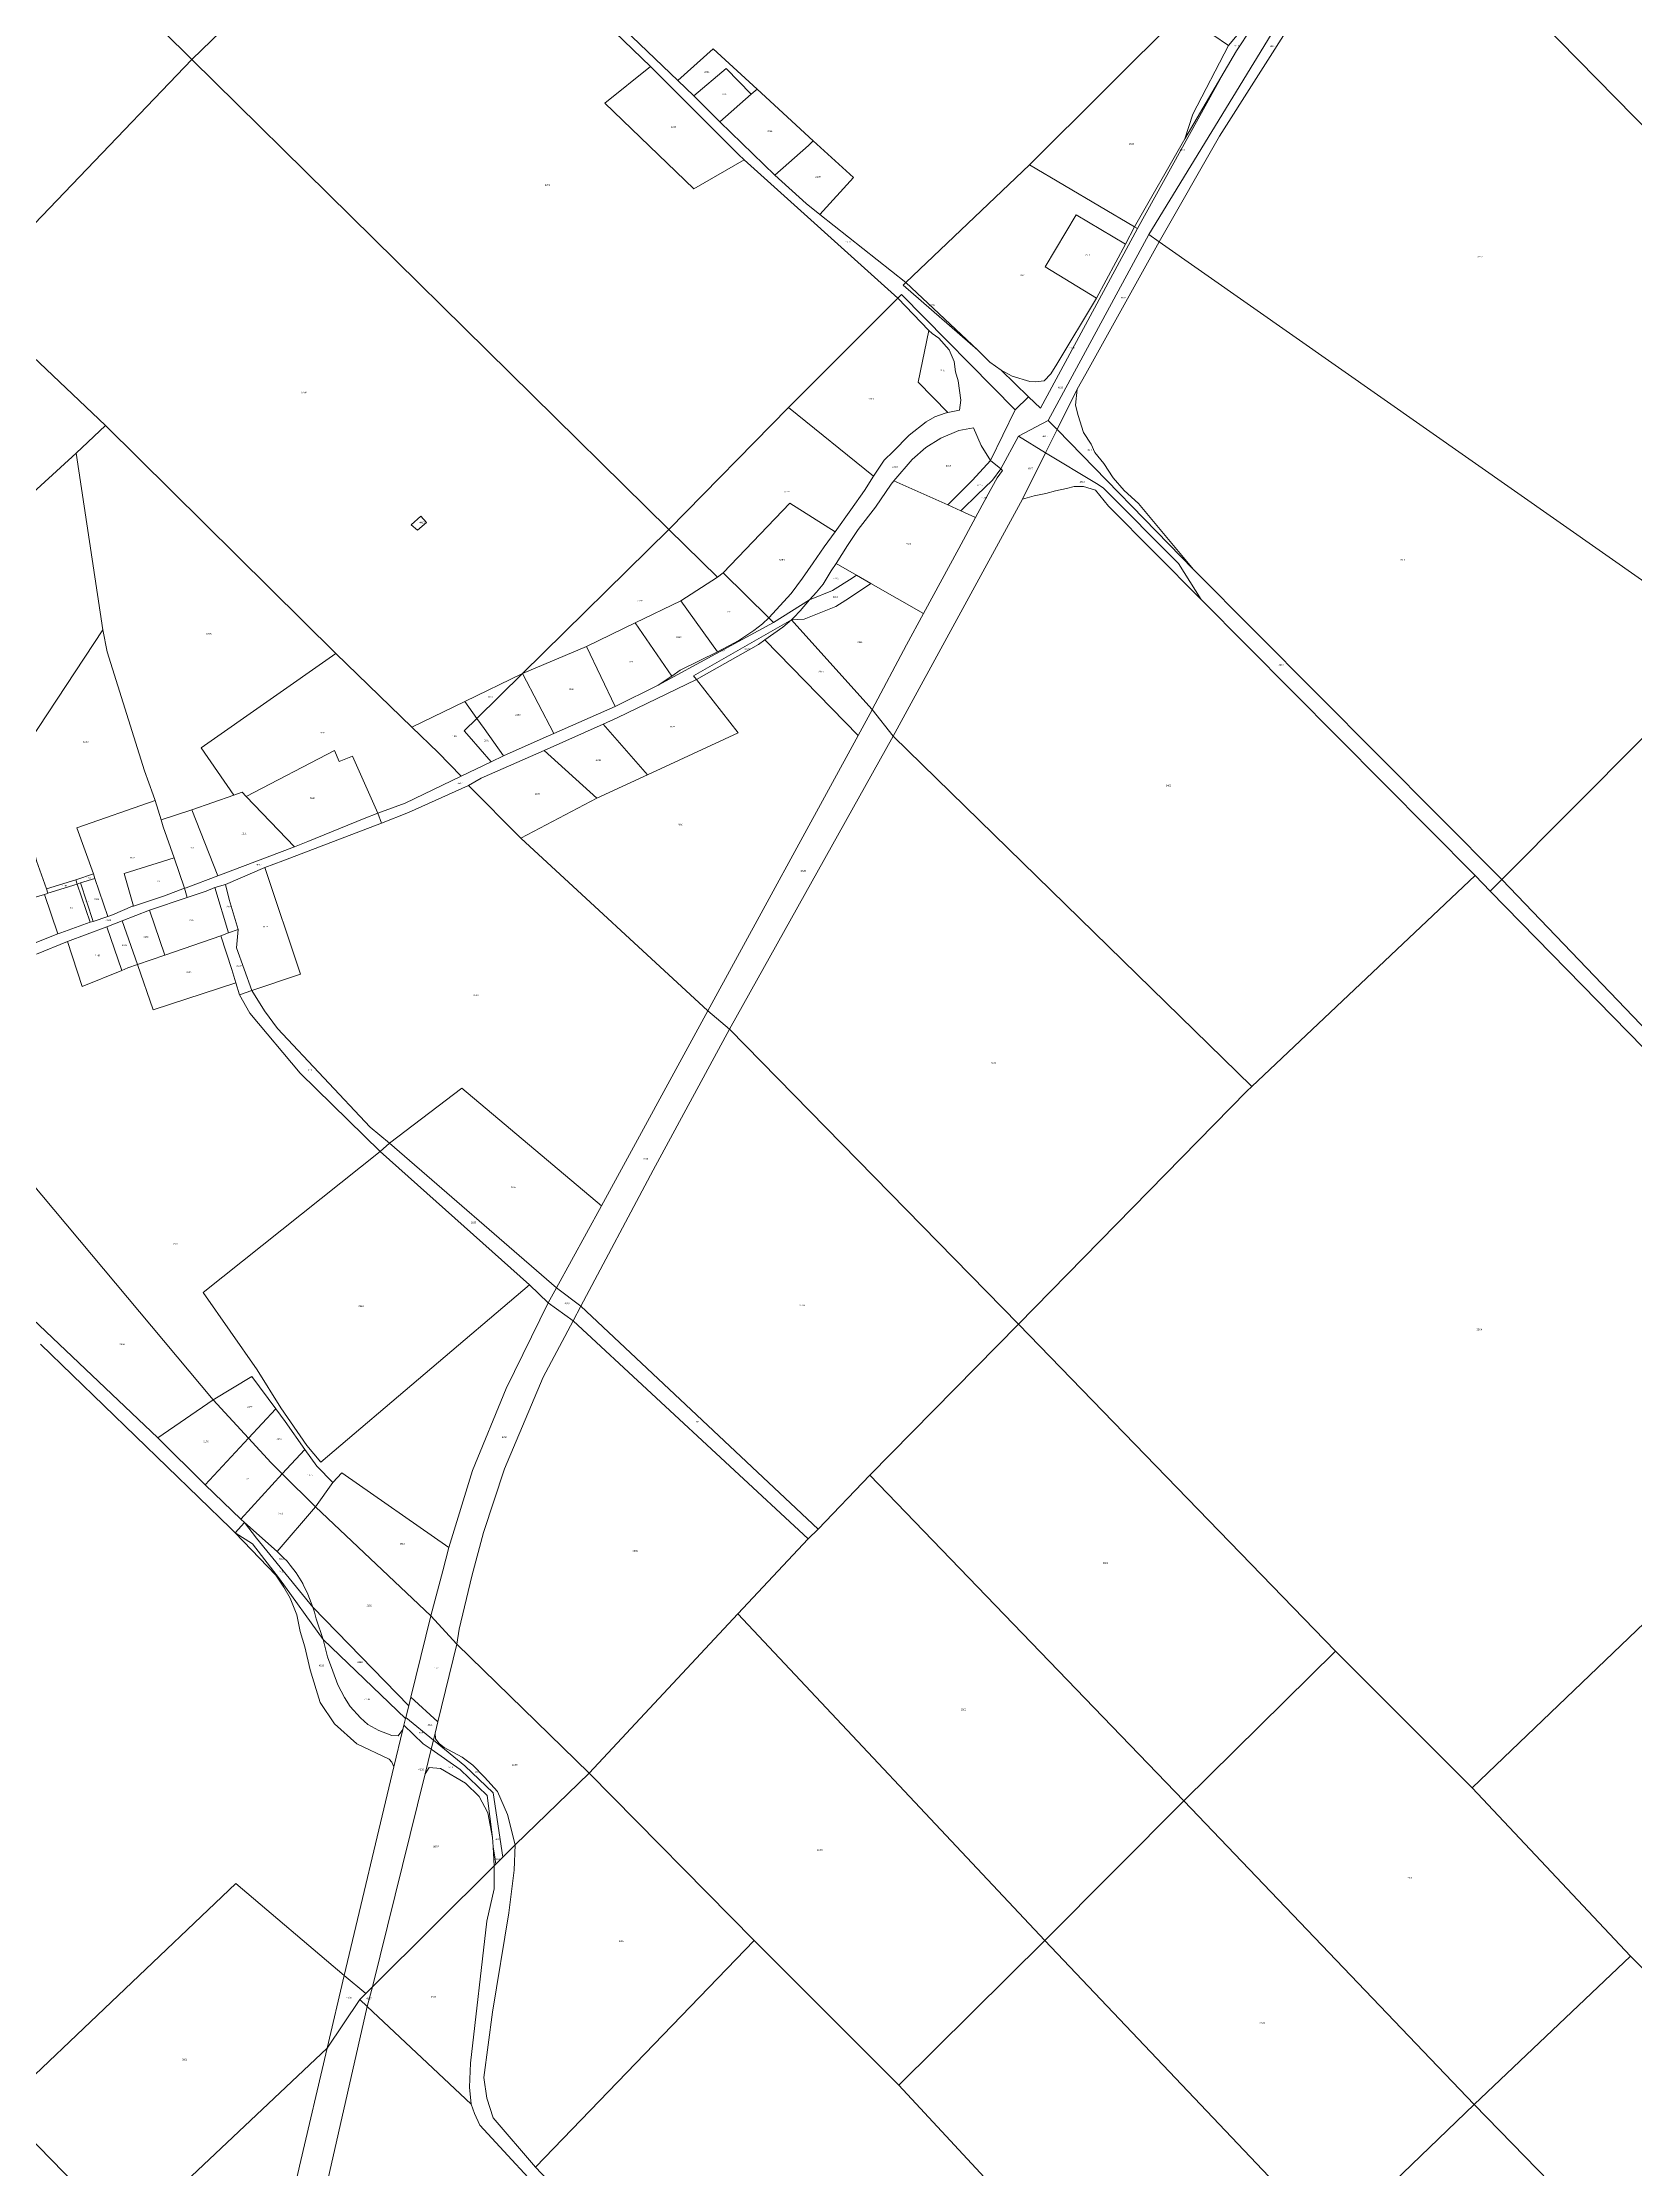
# Model space of a CAD drawing. Header units: metres. Extents: x 208626 to 229755, y 5040476 to 5064226.
# Drawn here: x 220233 to 221680, y 5053647 to 5055579 of the extents above; entities that cross this region are included whole.
import ezdxf

# ---------------------------------------------------------------- set-up
doc = ezdxf.new("R2010")
doc.units = ezdxf.units.M
doc.header["$LTSCALE"] = 0.56
doc.layers.add('6', color=7, linetype='Continuous', lineweight=13)
doc.layers.add('61', color=7, linetype='Continuous')

msp = doc.modelspace()

# ---------------------------------------------------------------- linework, layer by layer
at = {"layer": '6'}
for points in [[(220733.7763, 5055617.7871), (221152.1446, 5056019.5321), (221423.6692, 5055772.1893), (221403.9888, 5055704.9938), (221392.9618, 5055695.3908), (221370.3148, 5055661.0698), (221363.9958, 5055647.4569), (221360.7974, 5055637.1505), (221310.3327, 5055576.6576), (221267.6126, 5055605.7061), (221129.5289, 5055468.1302), (221017.3609, 5055361.1793), (220939.2252, 5055423.1341), (220969.7183, 5055456.4924), (220933.2134, 5055489.996), (220882.0599, 5055536.976), (220842.162, 5055573.4957), (220810.0688, 5055544.8668)], [(221457.6858, 5055737.3338), (221612.6338, 5055975.2338), (222148.7418, 5055445.5251), (221951.2918, 5055234.4578)], [(220264.5637, 5055667.2592), (220457.6117, 5055870.6924), (220573.4318, 5055761.9903), (220368.6201, 5055563.6917)], [(220368.6201, 5055563.6917), (220573.4318, 5055761.9903), (220785.2178, 5055557.3933), (220743.9024, 5055524.1365), (220824.7991, 5055446.3512), (220870.5164, 5055472.7102), (221009.863, 5055346.9515), (220910.6242, 5055247.7011), (220802.039, 5055136.9661)], [(221094.0525, 5055199.4487), (221116.7018, 5055245.5659), (221128.7612, 5055257.4823), (221139.4648, 5055247.1688), (221227.7238, 5055410.1789), (221306.3678, 5055552.5648), (221317.6128, 5055571.7068), (221331.2838, 5055592.4228), (221360.7974, 5055637.1505), (221376.2988, 5055660.6418), (221386.0068, 5055676.1918), (221403.9888, 5055704.9938), (221437.8606, 5055759.2454), (221447.7728, 5055748.2898), (221238.1258, 5055404.7479), (221146.6958, 5055235.8818), (221119.5118, 5055221.5199), (221103.5869, 5055191.9396)], [(221238.1258, 5055404.7479), (221447.7728, 5055748.2898), (221457.6858, 5055737.3338), (221371.0818, 5055602.2098), (221302.2158, 5055494.2158), (221247.4358, 5055398.2208)], [(221247.4358, 5055398.2208), (221302.2158, 5055494.2158), (221371.0818, 5055602.2098), (221457.6858, 5055737.3338), (221951.2918, 5055234.4578), (221771.6237, 5055030.7154)], [(220058.005, 5055453.179), (220264.5637, 5055667.2592), (220368.6201, 5055563.6917), (220164.3171, 5055350.5382), (220060.0847, 5055451.4992)], [(221270.6155, 5055491.7064), (221277.8313, 5055514.2439), (221310.3327, 5055576.6576), (221360.7974, 5055637.1505), (221331.2838, 5055592.4228), (221317.6128, 5055571.7068), (221306.3678, 5055552.5648)], [(221129.5289, 5055468.1302), (221267.6126, 5055605.7061), (221310.3327, 5055576.6576), (221277.8313, 5055514.2439), (221270.6155, 5055491.7064), (221225.0018, 5055411.7858)], [(220810.0688, 5055544.8668), (220842.162, 5055573.4957), (220882.0599, 5055536.976), (220876.8825, 5055532.322), (220854.0712, 5055555.7053), (220824.6327, 5055530.9466)], [(220164.3171, 5055350.5382), (220368.6201, 5055563.6917), (220802.039, 5055136.9661), (220668.8902, 5055006.0466), (220616.566, 5054980.664), (220568.3823, 5054957.29), (220499.2953, 5055024.0916), (220290.2986, 5055231.1709)], [(220743.9024, 5055524.1365), (220785.2178, 5055557.3933), (220787.4792, 5055555.2678), (220865.2475, 5055477.4653), (220870.5164, 5055472.7102), (220824.7991, 5055446.3512)], [(220824.6327, 5055530.9466), (220854.0712, 5055555.7053), (220876.8825, 5055532.322), (220848.394, 5055507.1218)], [(221225.0018, 5055411.7858), (221270.6155, 5055491.7064), (221306.3678, 5055552.5648), (221227.7238, 5055410.1789)], [(220848.394, 5055507.1218), (220876.8825, 5055532.322), (220882.0599, 5055536.976), (220933.2134, 5055489.996), (220928.7018, 5055485.6911), (220898.2186, 5055458.6086)], [(220898.2186, 5055458.6086), (220928.7018, 5055485.6911), (220933.2134, 5055489.996), (220969.7183, 5055456.4924), (220939.2252, 5055423.1341), (220926.7783, 5055433.0034)], [(221017.3609, 5055361.1793), (221129.5289, 5055468.1302), (221225.0018, 5055411.7858), (221216.6548, 5055396.134), (221171.9975, 5055422.6628), (221143.9302, 5055375.3917), (221190.5692, 5055347.0931), (221154.5708, 5055287.0958), (221148.8318, 5055278.2268), (221142.8958, 5055271.9859), (221134.7458, 5055270.9229), (221129.8968, 5055271.1978), (221113.8778, 5055276.1399), (221103.8978, 5055281.4399), (221093.6219, 5055288.7039), (221082.6217, 5055299.7037)], [(219872.6367, 5055270.4928), (219897.0542, 5055294.3711), (219903.0722, 5055300.2562), (220057.9053, 5055453.2861), (220058.005, 5055453.179), (220060.0847, 5055451.4992), (220164.3171, 5055350.5382), (220290.2986, 5055231.1709), (220263.455, 5055206.2447), (220070.7139, 5055029.966), (220038.7291, 5055076.4217), (220007.0791, 5055119.7323), (219977.9278, 5055161.377), (219947.2326, 5055206.4182), (219896.6441, 5055171.2353), (219889.7806, 5055178.6475), (219920.7232, 5055205.5957), (219894.9333, 5055239.7177), (219890.8207, 5055246.2519)], [(221143.9302, 5055375.3917), (221171.9975, 5055422.6628), (221216.6548, 5055396.134), (221190.5692, 5055347.0931)], [(221103.8978, 5055281.4399), (221113.8778, 5055276.1399), (221129.8968, 5055271.1978), (221134.7458, 5055270.9229), (221142.8958, 5055271.9859), (221148.8318, 5055278.2268), (221154.5708, 5055287.0958), (221190.5692, 5055347.0931), (221216.6548, 5055396.134), (221225.0018, 5055411.7858), (221227.7238, 5055410.1789), (221139.4648, 5055247.1688), (221128.7612, 5055257.4823)], [(221146.6958, 5055235.8818), (221238.1258, 5055404.7479), (221247.4358, 5055398.2208), (221180.8608, 5055278.3868), (221172.8528, 5055264.3288), (221154.6636, 5055227.7059)], [(221171.4758, 5055249.6438), (221172.8528, 5055264.3288), (221180.8608, 5055278.3868), (221247.4358, 5055398.2208), (221771.6237, 5055030.7154), (221750.6243, 5055011.7151), (221558.6305, 5054818.7124), (221278.7091, 5055100.4203), (221228.6158, 5055160.3518), (221215.5688, 5055172.2138), (221205.6238, 5055183.7058), (221197.1218, 5055196.8238), (221189.0038, 5055206.7528), (221185.5448, 5055214.4718), (221178.5098, 5055225.0238), (221173.8208, 5055240.2648)], [(221014.8878, 5055358.7558), (221017.3609, 5055361.1793), (221082.6217, 5055299.7037)], [(220910.6242, 5055247.7011), (221009.863, 5055346.9515), (221037.9953, 5055317.4967), (221028.4453, 5055270.7466), (221055.2915, 5055243.1232), (221053.0653, 5055242.6095), (221043.6863, 5055239.0923), (221035.6236, 5055234.7031), (221020.2386, 5055222.679), (221005.6205, 5055207.6986), (220997.6248, 5055199.7029), (220987.9528, 5055185.2678)], [(221028.4453, 5055270.7466), (221037.9953, 5055317.4967), (221041.1968, 5055314.9156), (221047.2034, 5055310.6076), (221056.5825, 5055300.0562), (221061.2717, 5055289.5053), (221062.4451, 5055280.1231), (221064.7891, 5055271.919), (221067.1339, 5055254.3333), (221065.8801, 5055245.3593), (221055.2915, 5055243.1232)], [(221154.6636, 5055227.7059), (221172.8528, 5055264.3288), (221171.4758, 5055249.6438), (221173.8208, 5055240.2648), (221178.5098, 5055225.0238), (221185.5448, 5055214.4718), (221189.0038, 5055206.7528), (221197.1218, 5055196.8238), (221205.6238, 5055183.7058), (221215.5688, 5055172.2138), (221228.6158, 5055160.3518), (221278.7091, 5055100.4203)], [(220802.039, 5055136.9661), (220910.6242, 5055247.7011), (220987.9528, 5055185.2678), (220979.7978, 5055172.3198), (220967.1685, 5055154.6676), (220952.9575, 5055134.674), (220911.7642, 5055160.8879), (220851.176, 5055097.5301), (220846.0259, 5055093.4967)], [(220263.455, 5055206.2447), (220290.2986, 5055231.1709), (220499.2953, 5055024.0916), (220377.1193, 5054938.5196), (220406.9203, 5054895.5798), (220368.5988, 5054882.0602), (220340.6846, 5054872.9856), (220335.233, 5054890.5503), (220333.637, 5054895.6926), (220325.6365, 5054917.6924), (220291.6341, 5055025.6916), (220287.6336, 5055045.6915)], [(221006.3282, 5055180.9913), (221023.0425, 5055200.3524), (221035.529, 5055211.4515), (221049.1853, 5055219.7954), (221065.3796, 5055226.87), (221078.6693, 5055229.1813), (221085.7051, 5055213.0132), (221094.0525, 5055199.4487), (221077.8666, 5055181.4967), (221055.4247, 5055159.1234)], [(221119.5118, 5055221.5199), (221146.6958, 5055235.8818), (221154.6636, 5055227.7059), (221144.164, 5055206.5653)], [(221144.164, 5055206.5653), (221154.6636, 5055227.7059), (221278.7091, 5055100.4203), (221558.6305, 5054818.7124), (221548.215, 5054808.363), (221534.4053, 5054822.4884), (221285.4727, 5055073.2298), (221264.9157, 5055105.9598), (221196.6388, 5055174.7328), (221190.4718, 5055178.4739)], [(220070.7139, 5055029.966), (220263.455, 5055206.2447), (220287.6336, 5055045.6915), (220204.172, 5054918.8352), (220198.5301, 5054910.2599), (220189.5021, 5054935.4039), (220162.9537, 5054911.391), (220126.625, 5054952.9095), (220125.5676, 5054952.557), (220104.058, 5054982.069)], [(220986.7226, 5054973.2946), (221017.8826, 5055031.9792), (221033.3657, 5055060.5635), (221065.3584, 5055119.6268), (221080.4867, 5055147.6772), (221090.4005, 5055166.0591), (221100.313, 5055183.7973), (221105.0934, 5055190.4023), (221103.5869, 5055191.9396), (221119.5118, 5055221.5199), (221144.164, 5055206.5653), (221123.2688, 5055164.4938), (221005.8828, 5054949.0268)], [(221123.2688, 5055164.4938), (221144.164, 5055206.5653), (221190.4718, 5055178.4739), (221196.6388, 5055174.7328), (221264.9157, 5055105.9598), (221285.4727, 5055073.2298), (221201.3348, 5055157.9799), (221189.6238, 5055172.7058), (221178.7978, 5055175.7718), (221170.1078, 5055175.7709), (221163.1688, 5055173.9919), (221153.2078, 5055171.9778), (221144.5398, 5055169.6668), (221133.8818, 5055167.5379)], [(221055.4247, 5055159.1234), (221077.8666, 5055181.4967), (221094.0525, 5055199.4487), (221103.5869, 5055191.9396), (221096.0174, 5055181.7296), (221081.8868, 5055168.0879), (221068.5918, 5055155.2853), (221067.1354, 5055153.7749)], [(221067.1354, 5055153.7749), (221068.5918, 5055155.2853), (221081.8868, 5055168.0879), (221096.0174, 5055181.7296), (221103.5869, 5055191.9396), (221105.0934, 5055190.4023), (221100.313, 5055183.7973), (221090.4005, 5055166.0591), (221080.4867, 5055147.6772)], [(220953.8551, 5055106.0248), (220964.2621, 5055122.2856), (220974.0849, 5055136.731), (220989.7101, 5055157.19), (221003.7964, 5055178.0585), (221006.3282, 5055180.9913), (221055.4247, 5055159.1234), (221067.1354, 5055153.7749), (221080.4867, 5055147.6772), (221065.3584, 5055119.6268), (221033.3657, 5055060.5635), (220985.5975, 5055087.8756), (220972.4101, 5055095.4157)], [(221005.8828, 5054949.0268), (221123.2688, 5055164.4938), (221133.8818, 5055167.5379), (221144.5398, 5055169.6668), (221153.2078, 5055171.9778), (221163.1688, 5055173.9919), (221170.1078, 5055175.7709), (221178.7978, 5055175.7718), (221189.6238, 5055172.7058), (221201.3348, 5055157.9799), (221285.4727, 5055073.2298), (221534.4053, 5054822.4884), (221331.5093, 5054630.9062)], [(220567.799, 5055140.923), (220576.6141, 5055149.06), (220581.6998, 5055143.2963), (220573.5628, 5055136.1764)], [(220851.176, 5055097.5301), (220911.7642, 5055160.8879), (220952.9575, 5055134.674), (220943.1466, 5055120.9325), (220933.0598, 5055106.6849), (220923.2428, 5055092.5528), (220913.2048, 5055078.7498), (220892.7308, 5055056.5309)], [(220668.8902, 5055006.0466), (220802.039, 5055136.9661), (220846.0259, 5055093.4967), (220812.7474, 5055072.0214), (220771.3366, 5055051.9581), (220727.2767, 5055030.6112)], [(220812.7474, 5055072.0214), (220846.0259, 5055093.4967), (220851.176, 5055097.5301), (220892.7308, 5055056.5309), (220887.0408, 5055051.1119), (220879.1838, 5055045.1518), (220865.6368, 5055035.9399), (220846.1298, 5055025.6449)], [(220913.2556, 5055054.8261), (220915.4529, 5055056.8037), (220921.3605, 5055063.0654), (220929.789, 5055072.8732), (220950.4898, 5055081.3242), (220968.633, 5055092.7495), (220972.4101, 5055095.4157), (220985.5975, 5055087.8756), (220984.2275, 5055086.9695), (220962.7878, 5055072.6764), (220953.578, 5055066.7419), (220924.9554, 5055055.3644)], [(220929.789, 5055072.8732), (220935.9738, 5055079.9767), (220942.2344, 5055087.2806), (220949.5383, 5055099.28), (220953.8551, 5055106.0248), (220972.4101, 5055095.4157), (220968.633, 5055092.7495), (220950.4898, 5055081.3242)], [(220537.6174, 5054878.9689), (220562.5492, 5054888.2506), (220613.2162, 5054912.5943), (220640.492, 5054925.6704), (220651.8712, 5054931.0891), (220687.9052, 5054947.3451), (220697.3879, 5054951.4091), (220753.1167, 5054975.9497), (220792.2144, 5054995.3002), (220792.2164, 5054995.3007), (220897.0158, 5055052.2818), (220929.789, 5055072.8732), (220921.3605, 5055063.0654), (220915.4529, 5055056.8037), (220913.2556, 5055054.8261), (220824.4298, 5055003.9098), (220827.2009, 5055000.3906), (220755.12, 5054965.7899), (220742.4252, 5054960.0992), (220688.7156, 5054936.0224), (220631.4703, 5054910.8345), (220619.8578, 5054904.134), (220565.5702, 5054879.6036), (220540.9057, 5054870.1364)], [(220771.3366, 5055051.9581), (220812.7474, 5055072.0214), (220846.1298, 5055025.6449), (220812.2638, 5055009.1178), (220804.6778, 5055003.6988)], [(220913.2556, 5055054.8261), (220924.9554, 5055055.3644), (220953.578, 5055066.7419), (220962.7878, 5055072.6764), (220984.2275, 5055086.9695), (220985.5975, 5055087.8756), (221033.3657, 5055060.5635), (221017.8826, 5055031.9792), (220986.7226, 5054973.2946), (220918.1643, 5055049.3786)], [(220727.2767, 5055030.6112), (220771.3366, 5055051.9581), (220804.6778, 5055003.6988), (220792.2144, 5054995.3002), (220753.1167, 5054975.9497)], [(220792.2144, 5054995.3002), (220804.6778, 5055003.6988), (220812.2638, 5055009.1178), (220846.1298, 5055025.6449), (220865.6368, 5055035.9399), (220879.1838, 5055045.1518), (220887.0408, 5055051.1119), (220892.7308, 5055056.5309), (220897.0158, 5055052.2818), (220792.2164, 5054995.3007)], [(220824.4298, 5055003.9098), (220913.2556, 5055054.8261), (220905.6048, 5055047.9403), (220889.2636, 5055036.6629), (220883.3493, 5055032.1944), (220827.2009, 5055000.3906)], [(220889.2636, 5055036.6629), (220905.6048, 5055047.9403), (220913.2556, 5055054.8261), (220918.1643, 5055049.3786), (220986.7226, 5054973.2946), (220986.5799, 5054973.0258), (220974.0588, 5054949.5487)], [(220204.172, 5054918.8352), (220287.6336, 5055045.6915), (220291.6341, 5055025.6916), (220325.6365, 5054917.6924), (220333.637, 5054895.6926), (220335.233, 5054890.5503), (220264.0151, 5054865.904), (220279.3352, 5054823.9536), (220263.1767, 5054818.5585), (220236.5262, 5054810.2047), (220227.6392, 5054835.691), (220226.6392, 5054839.691)], [(220667.6392, 5054856.3526), (220736.4431, 5054892.8318), (220782.555, 5054914.068), (220865.0308, 5054952.0511), (220827.2009, 5055000.3906), (220883.3493, 5055032.1944), (220889.2636, 5055036.6629), (220974.0588, 5054949.5487), (220837.3703, 5054699.6488)], [(220668.8902, 5055006.0466), (220727.2767, 5055030.6112), (220753.1167, 5054975.9497), (220697.3879, 5054951.4091)], [(220377.1193, 5054938.5196), (220499.2953, 5055024.0916), (220568.3823, 5054957.29), (220592.389, 5054934.0775), (220613.2162, 5054912.5943), (220562.5492, 5054888.2506), (220537.6174, 5054878.9689), (220514.6374, 5054930.9872), (220502.5566, 5054926.036), (220498.1428, 5054936.1247), (220418.0602, 5054894.2182), (220414.2376, 5054898.2094), (220406.9203, 5054895.5798)], [(221558.6305, 5054818.7124), (221750.6243, 5055011.7151), (222300.4588, 5054452.33), (222303.5033, 5054448.6315), (222112.0644, 5054241.6329), (222095.7459, 5054258.2458), (221957.9976, 5054401.9828)], [(220616.566, 5054980.664), (220668.8902, 5055006.0466), (220627.5703, 5054965.253)], [(220627.5703, 5054965.253), (220668.8902, 5055006.0466), (220697.3879, 5054951.4091), (220687.9052, 5054947.3451), (220651.8712, 5054931.0891), (220634.2573, 5054955.8882)], [(220742.4252, 5054960.0992), (220755.12, 5054965.7899), (220827.2009, 5055000.3906), (220865.0308, 5054952.0511), (220782.555, 5054914.068)], [(220568.3823, 5054957.29), (220616.566, 5054980.664), (220627.5703, 5054965.253), (220616.1408, 5054953.9692), (220620.4789, 5054948.668), (220640.492, 5054925.6704), (220613.2162, 5054912.5943), (220592.389, 5054934.0775)], [(220837.3703, 5054699.6488), (220974.0588, 5054949.5487), (220986.5799, 5054973.0258), (220986.7226, 5054973.2946), (221005.8828, 5054949.0268), (220857.1958, 5054682.9538)], [(220616.1408, 5054953.9692), (220627.5703, 5054965.253), (220634.2573, 5054955.8882), (220651.8712, 5054931.0891), (220640.492, 5054925.6704), (220620.4789, 5054948.668)], [(220688.7156, 5054936.0224), (220742.4252, 5054960.0992), (220782.555, 5054914.068), (220736.4431, 5054892.8318)], [(220418.0602, 5054894.2182), (220498.1428, 5054936.1247), (220502.5566, 5054926.036), (220514.6374, 5054930.9872), (220537.6174, 5054878.9689), (220525.175, 5054874.3367), (220473.9191, 5054853.2727), (220461.9828, 5054848.3577)], [(220619.8578, 5054904.134), (220631.4703, 5054910.8345), (220688.7156, 5054936.0224), (220736.4431, 5054892.8318), (220667.6392, 5054856.3526)], [(220857.1958, 5054682.9538), (221005.8828, 5054949.0268), (221331.5093, 5054630.9062), (221326.9013, 5054626.3738), (221119.6437, 5054414.7062)], [(220198.5301, 5054910.2599), (220204.172, 5054918.8352), (220226.6392, 5054839.691), (220227.6392, 5054835.691), (220236.5262, 5054810.2047), (220237.8978, 5054806.271), (220236.5251, 5054805.8368), (220234.8237, 5054805.3166), (220221.0133, 5054801.2895), (220213.3073, 5054821.2629), (220224.6597, 5054829.3337), (220207.1734, 5054883.6987)], [(220368.5988, 5054882.0602), (220406.9203, 5054895.5798), (220414.2376, 5054898.2094), (220418.0602, 5054894.2182), (220461.9828, 5054848.3577), (220392.0993, 5054822.1551)], [(220423.2601, 5054717.9105), (220467.3417, 5054732.8387), (220435.0311, 5054829.6515), (220451.1629, 5054835.6897), (220540.9057, 5054870.1364), (220565.5702, 5054879.6036), (220619.8578, 5054904.134), (220667.6392, 5054856.3526), (220837.3703, 5054699.6488), (220740.8536, 5054522.2668), (220613.9237, 5054629.2548), (220548.2591, 5054579.3573), (220530.689, 5054593.9154), (220446.5942, 5054683.4903), (220434.6275, 5054699.4458)], [(220264.0151, 5054865.904), (220335.233, 5054890.5503), (220340.6846, 5054872.9856), (220342.6377, 5054866.6928), (220352.4277, 5054838.4165), (220307.0572, 5054824.1662), (220315.5041, 5054794.7331), (220314.8077, 5054794.5009), (220296.5222, 5054786.7632), (220292.2504, 5054785.0666), (220280.4637, 5054819.7333), (220279.3352, 5054823.9536)], [(220340.6846, 5054872.9856), (220368.5988, 5054882.0602), (220392.0993, 5054822.1551), (220363.5489, 5054811.2969), (220361.9675, 5054810.8625), (220352.4277, 5054838.4165), (220342.6377, 5054866.6928)], [(220361.9675, 5054810.8625), (220363.5489, 5054811.2969), (220392.0993, 5054822.1551), (220461.9828, 5054848.3577), (220473.9191, 5054853.2727), (220525.175, 5054874.3367), (220537.6174, 5054878.9689), (220540.9057, 5054870.1364), (220451.1629, 5054835.6897), (220435.0311, 5054829.6515), (220399.1251, 5054814.412), (220389.6237, 5054811.4885), (220381.7013, 5054808.3196), (220364.2932, 5054802.3959)], [(220307.0572, 5054824.1662), (220352.4277, 5054838.4165), (220361.9675, 5054810.8625), (220343.6811, 5054804.1254), (220315.5041, 5054794.7331)], [(220236.5262, 5054810.2047), (220263.1767, 5054818.5585), (220264.4206, 5054814.6609), (220237.8978, 5054806.271)], [(220263.1767, 5054818.5585), (220279.3352, 5054823.9536), (220280.4637, 5054819.7333), (220267.5853, 5054815.8103), (220264.4508, 5054814.6704), (220264.4206, 5054814.6609)], [(220267.5853, 5054815.8103), (220280.4637, 5054819.7333), (220292.2504, 5054785.0666), (220278.8529, 5054780.7992)], [(220399.1251, 5054814.412), (220435.0311, 5054829.6515), (220467.3417, 5054732.8387), (220423.2601, 5054717.9105), (220409.0724, 5054756.6855), (220410.6807, 5054773.5442), (220402.6389, 5054800.6939)], [(221119.6437, 5054414.7062), (221326.9013, 5054626.3738), (221331.5093, 5054630.9062), (221534.4053, 5054822.4884), (221548.215, 5054808.363), (221951.6386, 5054395.7195), (221531.6685, 5053993.5601), (221407.6493, 5054117.7114)], [(221548.215, 5054808.363), (221558.6305, 5054818.7124), (221957.9976, 5054401.9828), (221955.3566, 5054399.3816), (221951.6386, 5054395.7195)], [(220206.3662, 5054796.8433), (220221.0133, 5054801.2895), (220234.8237, 5054805.3166), (220247.0144, 5054769.4635), (220223.3343, 5054760.071)], [(220234.8237, 5054805.3166), (220236.5251, 5054805.8368), (220237.8978, 5054806.271), (220264.4206, 5054814.6609), (220264.4508, 5054814.6704), (220276.3204, 5054779.9444), (220249.6331, 5054770.5022), (220247.0144, 5054769.4635)], [(220264.4508, 5054814.6704), (220267.5853, 5054815.8103), (220278.8529, 5054780.7992), (220276.3204, 5054779.9444)], [(220330.2716, 5054790.8189), (220364.2932, 5054802.3959), (220381.7013, 5054808.3196), (220389.6237, 5054811.4885), (220401.9449, 5054770.2641), (220395.0614, 5054767.6671), (220344.2407, 5054750.0418)], [(220389.6237, 5054811.4885), (220399.1251, 5054814.412), (220402.6389, 5054800.6939), (220410.6807, 5054773.5442), (220401.9449, 5054770.2641)], [(220291.2708, 5054775.8926), (220305.234, 5054781.189), (220319.116, 5054741.5424), (220310.6295, 5054738.4297), (220305.0859, 5054736.1805)], [(220305.234, 5054781.189), (220330.2716, 5054790.8189), (220344.2407, 5054750.0418), (220319.116, 5054741.5424)], [(220255.7718, 5054762.6316), (220291.2708, 5054775.8926), (220305.0859, 5054736.1805), (220269.1423, 5054721.5972)], [(220319.116, 5054741.5424), (220344.2407, 5054750.0418), (220395.0614, 5054767.6671), (220404.907, 5054736.9943), (220408.6758, 5054724.7988), (220333.388, 5054700.5549)], [(220395.0614, 5054767.6671), (220401.9449, 5054770.2641), (220410.6807, 5054773.5442), (220409.0724, 5054756.6855), (220423.2601, 5054717.9105), (220412.0464, 5054713.8917), (220408.6758, 5054724.7988), (220404.907, 5054736.9943)], [(220412.0464, 5054713.8917), (220423.2601, 5054717.9105), (220434.6275, 5054699.4458), (220446.5942, 5054683.4903), (220530.689, 5054593.9154), (220548.2591, 5054579.3573), (220539.7251, 5054571.8272), (220466.8942, 5054642.8808), (220421.252, 5054697.3283)], [(220699.8644, 5054447.8322), (220740.8536, 5054522.2668), (220837.3703, 5054699.6488), (220857.1958, 5054682.9538), (220787.8078, 5054554.6128), (220721.9528, 5054431.2658)], [(220721.9528, 5054431.2658), (220787.8078, 5054554.6128), (220857.1958, 5054682.9538), (221119.6437, 5054414.7062), (220984.6481, 5054277.7043), (220937.6497, 5054228.7037)], [(220548.2591, 5054579.3573), (220613.9237, 5054629.2548), (220740.8536, 5054522.2668), (220699.8644, 5054447.8322)], [(220378.8818, 5054443.6601), (220539.7251, 5054571.8272), (220675.3744, 5054450.4227), (220485.7366, 5054289.5834), (220473.2257, 5054304.4569), (220449.5617, 5054338.8773), (220428.049, 5054373.2976)], [(220539.7251, 5054571.8272), (220548.2591, 5054579.3573), (220699.8644, 5054447.8322), (220692.3344, 5054434.0975), (220675.3744, 5054450.4227)], [(220218.0908, 5054425.2053), (220218.9865, 5054485.9203), (220220.5344, 5054521.8264), (220221.4372, 5054545.0402), (220387.8865, 5054346.1034), (220337.7011, 5054311.5054)], [(220585.6538, 5054149.6978), (220596.6522, 5054190.6954), (220602.0783, 5054211.8483), (220623.4685, 5054281.7577), (220654.2495, 5054356.3625), (220692.3344, 5054434.0975), (220714.9248, 5054417.7118), (220687.7578, 5054366.7529), (220652.6848, 5054283.3228), (220633.6748, 5054225.4218), (220623.0348, 5054185.7649), (220611.4688, 5054137.7649), (220609.3828, 5054124.2008)], [(220692.3344, 5054434.0975), (220699.8644, 5054447.8322), (220721.9528, 5054431.2658), (220714.9248, 5054417.7118)], [(220609.3828, 5054124.2008), (220611.4688, 5054137.7649), (220623.0348, 5054185.7649), (220633.6748, 5054225.4218), (220652.6848, 5054283.3228), (220687.7578, 5054366.7529), (220714.9248, 5054417.7118), (220928.6499, 5054219.7036), (220864.6521, 5054151.7027), (220729.431, 5054006.8266)], [(220714.9248, 5054417.7118), (220721.9528, 5054431.2658), (220937.6497, 5054228.7037), (220928.6499, 5054219.7036)], [(220984.6481, 5054277.7043), (221119.6437, 5054414.7062), (221407.6493, 5054117.7114), (221269.6537, 5053981.7095)], [(221531.6685, 5053993.5601), (221951.6386, 5054395.7195), (222092.6414, 5054245.7221), (222104.6596, 5054234.7752), (221690.2989, 5053825.7959), (221675.6545, 5053840.7163)], [(220387.8865, 5054346.1034), (220423.0965, 5054367.2917), (220444.8059, 5054337.7998), (220420.0091, 5054311.1635)], [(220337.7011, 5054311.5054), (220387.8865, 5054346.1034), (220420.0091, 5054311.1635), (220380.721, 5054268.961)], [(220420.0091, 5054311.1635), (220444.8059, 5054337.7998), (220453.4077, 5054326.3307), (220471.3536, 5054300.9144), (220450.8147, 5054278.6922), (220440.6515, 5054288.6956)], [(220380.721, 5054268.961), (220420.0091, 5054311.1635), (220440.6515, 5054288.6956), (220450.8147, 5054278.6922), (220412.99, 5054237.7675)], [(220450.8147, 5054278.6922), (220471.3536, 5054300.9144), (220482.0805, 5054285.7792), (220496.8265, 5054271.0332), (220481.0683, 5054248.9145)], [(220412.99, 5054237.7675), (220450.8147, 5054278.6922), (220481.0683, 5054248.9145), (220446.0864, 5054208.1962), (220416.4548, 5054234.6718)], [(220481.0683, 5054248.9145), (220496.8265, 5054271.0332), (220505.0399, 5054279.6708), (220602.0783, 5054211.8483), (220596.6522, 5054190.6954), (220585.6538, 5054149.6978)], [(220864.6521, 5054151.7027), (220928.6499, 5054219.7036), (220937.6497, 5054228.7037), (220984.6481, 5054277.7043), (221269.6537, 5053981.7095), (221143.6577, 5053854.7078)], [(220446.0864, 5054208.1962), (220481.0683, 5054248.9145), (220585.6538, 5054149.6978), (220567.5628, 5054075.9158), (220565.625, 5054068.0139), (220478.6545, 5054157.6965), (220473.976, 5054169.4067), (220469.8138, 5054178.4248), (220469.4968, 5054179.1118), (220463.3028, 5054188.8928), (220457.9958, 5054196.0078), (220455.0818, 5054199.5698), (220451.8428, 5054202.4848)], [(220407.9008, 5054225.3588), (220416.4548, 5054234.6718), (220427.3278, 5054220.2478), (220478.6545, 5054157.6965), (220479.9308, 5054153.0708), (220481.5629, 5054147.156), (220487.8234, 5054128.3744), (220448.4019, 5054183.3643), (220423.6508, 5054215.1808)], [(220407.9008, 5054225.3588), (220423.6508, 5054215.1808), (220448.4019, 5054183.3643), (220487.8234, 5054128.3744), (220491.9971, 5054112.7231), (220496.6606, 5054099.6839), (220501.2248, 5054087.2858), (220507.1978, 5054075.7148), (220512.4238, 5054067.5028), (220521.7679, 5054057.2026), (220528.4743, 5054051.0783), (220538.6059, 5054045.758), (220550.4281, 5054041.2489), (220556.1678, 5054040.7268), (220560.3418, 5054046.4658), (220551.9938, 5054012.5548), (220550.4288, 5054016.7278), (220547.8968, 5054019.4958), (220518.4798, 5054033.6818), (220498.2388, 5054051.8248), (220485.1706, 5054071.1586), (220481.5629, 5054082.9855), (220476.2157, 5054100.724), (220471.1288, 5054121.5918), (220466.9546, 5054135.6797), (220463.8978, 5054150.7428), (220458.0858, 5054165.9378), (220452.3468, 5054175.8498), (220445.0428, 5054186.8058)], [(220416.4548, 5054234.6718), (220446.0864, 5054208.1962), (220451.8428, 5054202.4848), (220455.0818, 5054199.5698), (220457.9958, 5054196.0078), (220463.3028, 5054188.8928), (220469.4968, 5054179.1118), (220469.8138, 5054178.4248), (220473.976, 5054169.4067), (220478.6545, 5054157.6965), (220427.3278, 5054220.2478)], [(220478.6545, 5054157.6965), (220565.625, 5054068.0139), (220562.9998, 5054057.3078), (220562.8278, 5054056.6062), (220487.8234, 5054128.3744), (220481.5629, 5054147.156), (220479.9308, 5054153.0708)], [(220567.5628, 5054075.9158), (220585.6538, 5054149.6978), (220609.3828, 5054124.2008), (220592.0678, 5054053.5758)], [(220729.431, 5054006.8266), (220864.6521, 5054151.7027), (221143.6577, 5053854.7078), (221010.8962, 5053723.4269), (220879.3523, 5053854.9708)], [(220487.8234, 5054128.3744), (220562.8278, 5054056.6062), (220561.9318, 5054052.9528), (220561.3348, 5054050.5158), (220560.3418, 5054046.4658), (220556.1678, 5054040.7268), (220550.4281, 5054041.2489), (220538.6059, 5054045.758), (220528.4743, 5054051.0783), (220521.7679, 5054057.2026), (220512.4238, 5054067.5028), (220507.1978, 5054075.7148), (220501.2248, 5054087.2858), (220496.6606, 5054099.6839), (220491.9971, 5054112.7231)], [(220589.5568, 5054043.3358), (220592.0678, 5054053.5758), (220609.3828, 5054124.2008), (220729.431, 5054006.8266), (220662.2644, 5053941.6243), (220655.3394, 5053969.2775), (220646.403, 5053990.3713), (220634.5743, 5054003.2753), (220623.8148, 5054014.0348), (220614.1338, 5054021.5648), (220597.9998, 5054030.1698), (220593.4208, 5054033.6968), (220590.0787, 5054038.1178)], [(221269.6537, 5053981.7095), (221407.6493, 5054117.7114), (221531.6685, 5053993.5601), (221675.6545, 5053840.7163), (221533.6589, 5053705.7143)], [(220562.9998, 5054057.3078), (220565.625, 5054068.0139), (220567.5628, 5054075.9158), (220592.0678, 5054053.5758), (220589.5568, 5054043.3358), (220588.0258, 5054036.9414)], [(220507.1268, 5053823.1729), (220551.9938, 5054012.5548), (220560.3418, 5054046.4658), (220561.3348, 5054050.5158), (220578.8151, 5054033.5246), (220586.0611, 5054028.5937), (220580.6881, 5054006.2939), (220532.6906, 5053812.7388), (220526.5828, 5053806.6689)], [(220561.3348, 5054050.5158), (220561.9318, 5054052.9528), (220562.8278, 5054056.6062), (220562.9998, 5054057.3078), (220588.0258, 5054036.9414), (220586.0611, 5054028.5937), (220578.8151, 5054033.5246)], [(220580.6881, 5054006.2939), (220586.0611, 5054028.5937), (220612.5288, 5054010.1628), (220636.9888, 5053986.7228), (220641.7284, 5053948.3839), (220637.5547, 5053970.8175), (220629.6321, 5053985.755), (220617.3609, 5053997.9007), (220594.5441, 5054011.1377), (220584.3401, 5054012.0327)], [(220586.0611, 5054028.5937), (220588.0258, 5054036.9414), (220616.6788, 5054013.5398), (220642.3718, 5053988.9178), (220651.1094, 5053930.469), (220644.7384, 5053924.0983), (220643.9018, 5053930.7529), (220642.2238, 5053940.0838), (220641.7284, 5053948.3839), (220636.9888, 5053986.7228), (220612.5288, 5054010.1628)], [(220588.0258, 5054036.9414), (220589.5568, 5054043.3358), (220590.0787, 5054038.1178), (220593.4208, 5054033.6968), (220597.9998, 5054030.1698), (220614.1338, 5054021.5648), (220623.8148, 5054014.0348), (220634.5743, 5054003.2753), (220646.403, 5053990.3713), (220655.3394, 5053969.2775), (220662.2644, 5053941.6243), (220651.1094, 5053930.469), (220642.3718, 5053988.9178), (220616.6788, 5054013.5398)], [(220532.6906, 5053812.7388), (220580.6881, 5054006.2939), (220584.3401, 5054012.0327), (220594.5441, 5054011.1377), (220617.3609, 5053997.9007), (220629.6321, 5053985.755), (220637.5547, 5053970.8175), (220641.7284, 5053948.3839), (220642.2238, 5053940.0838), (220643.2671, 5053922.627)], [(220633.9027, 5053730.3083), (220641.7284, 5053789.7835), (220656.5652, 5053879.8831), (220661.3145, 5053918.8276), (220662.2644, 5053941.6243), (220729.431, 5054006.8266), (220879.3523, 5053854.9708), (220680.8568, 5053648.9213), (220642.2501, 5053693.7885), (220636.5113, 5053711.5267)], [(221143.6577, 5053854.7078), (221269.6537, 5053981.7095), (221533.6589, 5053705.7143), (221403.6629, 5053580.7125)], [(220642.2238, 5053940.0838), (220643.9018, 5053930.7529), (220644.7384, 5053924.0983), (220643.2671, 5053922.627)], [(220527.9952, 5053795.0006), (220532.6906, 5053812.7388), (220643.2671, 5053922.627), (220643.2671, 5053901.73), (220636.6181, 5053872.2842), (220621.9034, 5053743.3511), (220620.9527, 5053721.625), (220622.2905, 5053706.1445)], [(220194.7366, 5053703.1559), (220408.6613, 5053906.696), (220507.1268, 5053823.1729), (220491.4754, 5053756.9156), (220309.6363, 5053585.1922)], [(220680.8568, 5053648.9213), (220879.3523, 5053854.9708), (221010.8962, 5053723.4269), (221384.2487, 5053321.0575), (221178.676, 5053122.7098), (220899.6703, 5053418.7048), (220939.6691, 5053457.7054), (220864.6676, 5053536.704), (220823.6688, 5053497.7034)], [(221010.8962, 5053723.4269), (221143.6577, 5053854.7078), (221403.6629, 5053580.7125), (221567.6663, 5053404.7154), (221435.5121, 5053271.7285), (221384.2487, 5053321.0575)], [(221533.6589, 5053705.7143), (221675.6545, 5053840.7163), (221690.2989, 5053825.7959), (222269.4404, 5053235.7386), (222129.6706, 5053093.7249)], [(220491.4754, 5053756.9156), (220507.1268, 5053823.1729), (220526.5828, 5053806.6689), (220521.2438, 5053801.3628)], [(220424.7768, 5053466.3386), (220427.9232, 5053479.2943), (220466.4332, 5053649.9647), (220491.4754, 5053756.9156), (220521.2438, 5053801.3628), (220527.9952, 5053795.0006), (220449.7385, 5053450.6708)], [(220449.7385, 5053450.6708), (220527.9952, 5053795.0006), (220622.2905, 5053706.1445), (220625.3484, 5053697.5442), (220630.1263, 5053687.0328), (220699.5251, 5053611.8213), (220491.6121, 5053403.295)], [(220521.2438, 5053801.3628), (220526.5828, 5053806.6689), (220532.6906, 5053812.7388), (220527.9952, 5053795.0006)], [(220309.6363, 5053585.1922), (220491.4754, 5053756.9156), (220466.4332, 5053649.9647), (220427.9232, 5053479.2943), (220424.7768, 5053466.3386), (220420.3069, 5053471.1224)], [(221403.6629, 5053580.7125), (221533.6589, 5053705.7143), (222129.6706, 5053093.7249), (221997.675, 5052954.7231), (221567.6663, 5053404.7154)]]:
    msp.add_lwpolyline(points, close=True, dxfattribs=at)
for points in [[(220733.7763, 5055617.7871), (220810.0688, 5055544.8668), (220824.6327, 5055530.9466), (220848.394, 5055507.1218), (220898.2186, 5055458.6086), (220926.7783, 5055433.0034), (220939.2252, 5055423.1341), (221017.3609, 5055361.1793), (221014.8878, 5055358.7558), (221082.6217, 5055299.7037), (221093.6219, 5055288.7039), (221103.8978, 5055281.4399), (221128.7612, 5055257.4823), (221116.7018, 5055245.5659), (221013.3009, 5055350.2068), (221009.863, 5055346.9515), (220870.5164, 5055472.7102), (220865.2475, 5055477.4653), (220787.4792, 5055555.2678), (220785.2178, 5055557.3933), (220573.4318, 5055761.9903)], [(220892.7308, 5055056.5309), (220913.2048, 5055078.7498), (220923.2428, 5055092.5528), (220933.0598, 5055106.6849), (220943.1466, 5055120.9325), (220952.9575, 5055134.674), (220967.1685, 5055154.6676), (220979.7978, 5055172.3198), (220987.9528, 5055185.2678), (220997.6248, 5055199.7029), (221005.6205, 5055207.6986), (221020.2386, 5055222.679), (221035.6236, 5055234.7031), (221043.6863, 5055239.0923), (221053.0653, 5055242.6095), (221055.2915, 5055243.1232), (221065.8801, 5055245.3593), (221067.1339, 5055254.3333), (221064.7891, 5055271.919), (221062.4451, 5055280.1231), (221061.2717, 5055289.5053), (221056.5825, 5055300.0562), (221047.2034, 5055310.6076), (221041.1968, 5055314.9156), (221037.9953, 5055317.4967), (221009.863, 5055346.9515), (221013.3009, 5055350.2068), (221116.7018, 5055245.5659), (221094.0525, 5055199.4487), (221085.7051, 5055213.0132), (221078.6693, 5055229.1813), (221065.3796, 5055226.87), (221049.1853, 5055219.7954), (221035.529, 5055211.4515), (221023.0425, 5055200.3524), (221006.3282, 5055180.9913), (221003.7964, 5055178.0585), (220989.7101, 5055157.19), (220974.0849, 5055136.731), (220964.2621, 5055122.2856)], [(220964.2621, 5055122.2856), (220953.8551, 5055106.0248), (220949.5383, 5055099.28), (220942.2344, 5055087.2806), (220935.9738, 5055079.9767), (220929.789, 5055072.8732), (220897.0158, 5055052.2818), (220892.7308, 5055056.5309)], [(220223.3343, 5054760.071), (220247.0144, 5054769.4635), (220249.6331, 5054770.5022), (220276.3204, 5054779.9444), (220278.8529, 5054780.7992), (220292.2504, 5054785.0666), (220296.5222, 5054786.7632), (220314.8077, 5054794.5009), (220315.5041, 5054794.7331), (220343.6811, 5054804.1254), (220361.9675, 5054810.8625), (220364.2932, 5054802.3959), (220330.2716, 5054790.8189), (220305.234, 5054781.189), (220291.2708, 5054775.8926), (220255.7718, 5054762.6316), (220227.3793, 5054751.1328)], [(220227.3793, 5054751.1328), (220255.7718, 5054762.6316), (220269.1423, 5054721.5972), (220305.0859, 5054736.1805), (220310.6295, 5054738.4297), (220319.116, 5054741.5424), (220333.388, 5054700.5549), (220408.6758, 5054724.7988), (220412.0464, 5054713.8917), (220421.252, 5054697.3283), (220466.8942, 5054642.8808), (220539.7251, 5054571.8272), (220378.8818, 5054443.6601), (220428.049, 5054373.2976), (220449.5617, 5054338.8773), (220473.2257, 5054304.4569), (220485.7366, 5054289.5834), (220675.3744, 5054450.4227), (220692.3344, 5054434.0975), (220654.2495, 5054356.3625), (220623.4685, 5054281.7577), (220602.0783, 5054211.8483), (220505.0399, 5054279.6708), (220496.8265, 5054271.0332), (220482.0805, 5054285.7792), (220471.3536, 5054300.9144), (220453.4077, 5054326.3307), (220444.8059, 5054337.7998), (220423.0965, 5054367.2917), (220387.8865, 5054346.1034), (220221.4372, 5054545.0402)], [(220218.0908, 5054425.2053), (220337.7011, 5054311.5054), (220380.721, 5054268.961), (220412.99, 5054237.7675), (220416.4548, 5054234.6718), (220407.9008, 5054225.3588), (220403.8278, 5054229.5865), (220231.0873, 5054396.508)], [(220231.0873, 5054396.508), (220403.8278, 5054229.5865), (220407.9008, 5054225.3588), (220445.0428, 5054186.8058), (220452.3468, 5054175.8498), (220458.0858, 5054165.9378), (220463.8978, 5054150.7428), (220466.9546, 5054135.6797), (220471.1288, 5054121.5918), (220476.2157, 5054100.724), (220481.5629, 5054082.9855), (220485.1706, 5054071.1586), (220498.2388, 5054051.8248), (220518.4798, 5054033.6818), (220547.8968, 5054019.4958), (220550.4288, 5054016.7278), (220551.9938, 5054012.5548), (220507.1268, 5053823.1729), (220408.6613, 5053906.696)], [(219591.6777, 5053463.684), (219214.6709, 5053838.6771), (219245.6703, 5053855.6776), (219277.7358, 5053875.3035), (219313.0779, 5053898.7325), (219355.1707, 5053930.5007), (219396.4694, 5053959.4891), (219422.281, 5053977.7558), (219456.6006, 5054000.5019), (219481.6646, 5054021.681), (219506.6638, 5054046.6813), (219565.975, 5054117.5724), (219654.5225, 5054231.2584), (219655.6893, 5054232.7565), (219714.4735, 5054175.9473), (219852.5242, 5054036.2681), (219895.8587, 5053992.9422), (219976.9227, 5053907.2015), (220194.7366, 5053703.1559), (220309.6363, 5053585.1922)], [(220408.6613, 5053906.696), (220194.7366, 5053703.1559), (219976.9227, 5053907.2015), (219895.8587, 5053992.9422)], [(220699.5251, 5053611.8213), (220630.1263, 5053687.0328), (220625.3484, 5053697.5442), (220622.2905, 5053706.1445), (220620.9527, 5053721.625), (220621.9034, 5053743.3511), (220636.6181, 5053872.2842), (220643.2671, 5053901.73), (220643.2671, 5053922.627), (220644.7384, 5053924.0983), (220651.1094, 5053930.469), (220662.2644, 5053941.6243), (220661.3145, 5053918.8276), (220656.5652, 5053879.8831), (220641.7284, 5053789.7835), (220633.9027, 5053730.3083), (220636.5113, 5053711.5267), (220642.2501, 5053693.7885), (220680.8568, 5053648.9213), (220823.6688, 5053497.7034)]]:
    msp.add_lwpolyline(points, dxfattribs=at)

# ---------------------------------------------------------------- texts
at = {"layer": '61'}
for s, p in [('4411', (221315.7031, 5055575.75)), ('4611', (221347.9063, 5055575.25)), ('2511', (221180.2969, 5055385.5)), ('4911', (221182.1866, 5055208.3845)), ('2211', (220711.3672, 5054991)), ('2191', (220637.6755, 5054983.9879)), ('2181', (220413.9219, 5054860)), ('2171', (220366.3906, 5054847)), ('2151', (220271.6563, 5054798.25)), ('4311', (220582.8097, 5054050.0716))]:
    msp.add_text(s, height=1.4, dxfattribs=at).set_placement(p)
for s, width, p in [('2218', 1.1, (220834.1172, 5055552)), ('2217', 1.1, (220850.5234, 5055531.5)), ('2216', 1.1, (220803.9531, 5055502)), ('2215', 1.1, (220891.3438, 5055498)), ('2513', 1.1, (221219.9375, 5055486.5)), ('4329', 1.2, (221265.6875, 5055481)), ('2225', 1.2, (220935.0703, 5055456.5)), ('2206', 1.2, (220689.2344, 5055449)), ('4613', 1.1, (220962.4096, 5055397.3844)), ('2972', 1.2, (221536.0859, 5055384)), ('2971', 1.1, (221121.1875, 5055367)), ('4325', 1.2, (221038.2901, 5055339.8795)), ('4612', 1.1, (221212.7031, 5055346.75)), ('4326', 1.2, (221165.8125, 5055301)), ('2510', 1.1, (221047.7969, 5055280.5)), ('4918', 1.1, (221155.4996, 5055265.099)), ('2205', 1.2, (220467.9688, 5055260.5)), ('2224', 1.2, (220982.9531, 5055254.75)), ('4913', 1.1, (221141.2027, 5055220.738)), ('4324', 1.2, (221004.7188, 5055193)), ('2507', 1.2, (221053.4844, 5055194)), ('4327', 1.2, (221127.8293, 5055191.4608)), ('2207', 1.2, (220906.7891, 5055170.5)), ('3475', 1.2, (221081.8438, 5055176.5)), ('2508', 1.2, (221086.1094, 5055165)), ('4910', 1.1, (221175.1607, 5055179.4784)), ('4415', 1.1, (220575.2813, 5055142.5)), ('3954', 1.2, (220902.0625, 5055108.5)), ('2506', 1.2, (221017.1719, 5055123)), ('2512', 1.1, (221466.3516, 5055108.5)), ('2220', 1.2, (220951.0938, 5055091.5)), ('2204', 1.2, (220773.5781, 5055071.5)), ('2222', 1.2, (220950.875, 5055075)), ('2214', 1.1, (220853.9375, 5055061.5)), ('2208', 1.2, (220381.375, 5055041.25)), ('2213', 1.1, (220808.7344, 5055038.25)), ('2221', 1.1, (220973.3125, 5055033.75)), ('2212', 1.1, (220765.9844, 5055016)), ('4323', 1.2, (220847.5781, 5055026)), ('4322', 1.2, (220870.5078, 5055027.5)), ('4912', 1.1, (221355.9196, 5055012.9599)), ('2219', 1.1, (220938, 5055007)), ('2190', 1.1, (220662.4844, 5054967.75)), ('2196', 1.1, (220802.9531, 5054957)), ('3456', 1.2, (220269.7031, 5054943.25)), ('2194', 1.1, (220485.0234, 5054951.5)), ('2189', 1.1, (220604.4375, 5054948.25)), ('2188', 1.1, (220634, 5054944.5)), ('2195', 1.1, (220735.5156, 5054926.5)), ('4614', 1.1, (220610.1406, 5054905.5)), ('2187', 1.1, (220680.2656, 5054896)), ('2499', 1.2, (221253.3984, 5054903.5)), ('2180', 1.1, (220475.8516, 5054892)), ('2960', 1.2, (220809.7266, 5054868)), ('2169', 1.1, (220312.3828, 5054838)), ('2153', 1.1, (220272.2422, 5054819.5)), ('4887', 1.2, (220427.071, 5054831.5992)), ('4320', 1.2, (220921.625, 5054826)), ('2149', 1.1, (220250.4453, 5054812.5)), ('2152', 1.1, (220279.9219, 5054800.25)), ('2170', 1.1, (220334.6094, 5054816.5)), ('2150', 1.1, (220255.5781, 5054792.25)), ('4888', 1.2, (220290.3609, 5054781.1089)), ('2167', 1.1, (220366.2656, 5054781)), ('2166', 1.1, (220400.1563, 5054793.5)), ('2168', 1.1, (220324.7344, 5054766)), ('2179', 1.1, (220433.2344, 5054775.25)), ('2145', 1.1, (220280.4219, 5054749)), ('2164', 1.1, (220305.1875, 5054758.5)), ('2178', 1.1, (220409.1563, 5054739.75)), ('2165', 1.1, (220363.75, 5054734)), ('2193', 1.1, (220624.4219, 5054713)), ('4416', 1.1, (220474.0469, 5054645)), ('2498', 1.2, (221094.3594, 5054651.5)), ('4318', 1.1, (220778.5313, 5054564.25)), ('2186', 1.1, (220658.4219, 5054538.5)), ('2185', 1.1, (220622.2266, 5054506.5)), ('2163', 1.1, (220351.6875, 5054487)), ('2184', 1.1, (220520.0313, 5054430.5)), ('4316', 1.1, (220707.0469, 5054433)), ('3205', 1.2, (220920.7969, 5054431.25)), ('2162', 1.1, (220302.9844, 5054396)), ('2504', 1.2, (221535.6406, 5054409.25)), ('2177', 1.1, (220418.9766, 5054339)), ('2192', 1.1, (220824.5313, 5054325.5)), ('2176', 1.1, (220379.1719, 5054307.5)), ('2174', 1.1, (220445.6875, 5054310)), ('4315', 1.1, (220650.2969, 5054311.5)), ('2175', 1.1, (220473.8281, 5054276.75)), ('2172', 1.1, (220415.7656, 5054273.75)), ('2173', 1.1, (220447.0313, 5054242)), ('4312', 1.1, (220447.5469, 5054201)), ('3619', 1.05, (220557.5859, 5054214.5)), ('2494', 1.2, (220769.0156, 5054208.25)), ('4615', 1.1, (220447.8594, 5054189.5)), ('2502', 1.2, (221196.1563, 5054197)), ('2182', 1.1, (220527.375, 5054158.5)), ('4310', 1.1, (220484.125, 5054104)), ('4488', 1.2, (220518.8359, 5054107)), ('4313', 1.1, (220588.4688, 5054101.75)), ('4489', 1.2, (220525.3281, 5054073.25)), ('2503', 1.2, (221067.1563, 5054064)), ('4616', 1.1, (220574.8828, 5054043)), ('4309', 1.2, (220574.4219, 5054009.5)), ('4914', 1.1, (220601.4216, 5054011.4679)), ('4915', 1.1, (220625.704, 5054007.4534)), ('2495', 1.2, (220659.5, 5054013.75)), ('2087', 1.2, (220587.9844, 5053939.5)), ('4314', 1.1, (220643.5, 5053928)), ('4916', 1.1, (220644.3459, 5053946.0309)), ('2493', 1.2, (220936.5469, 5053936.5)), ('2501', 1.1, (221472.6563, 5053911)), ('2491', 1.1, (220756.625, 5053853.5)), ('4308', 1.2, (220509.0313, 5053802.25)), ('4307', 1.2, (220526.9688, 5053801.5)), ('3720', 1.2, (220585.625, 5053803)), ('2500', 1.2, (221338.6563, 5053779.25)), ('2081', 1.1, (220359.7813, 5053746))]:
    msp.add_text(s, height=1.4, dxfattribs=dict(at, width=width)).set_placement(p)

doc.saveas('drawing.dxf')
